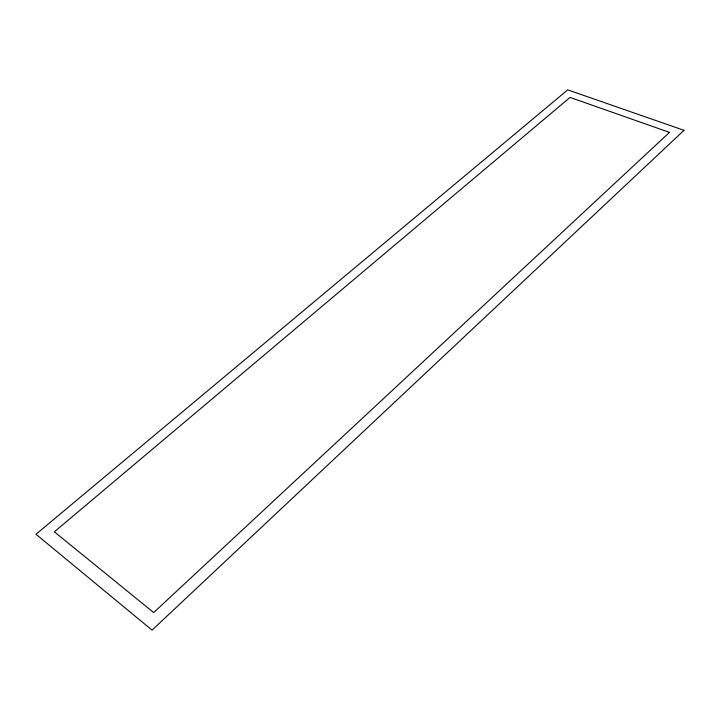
<?xml version="1.0" encoding="UTF-8"?>
<svg xmlns="http://www.w3.org/2000/svg" width="720" height="720" viewBox="0 0 720 720"><rect width="100%" height="100%" fill="white"/><g stroke="black" fill="none" stroke-linecap="round" stroke-linejoin="round"><path stroke-width="1.08" d="M684 130.32L152.046 630.144L36 534.258L567.72 89.856L684 130.32M669.492 132.381L153.684 612.576L54.36 531.819L570.042 97.416L669.492 132.381"/></g></svg>
